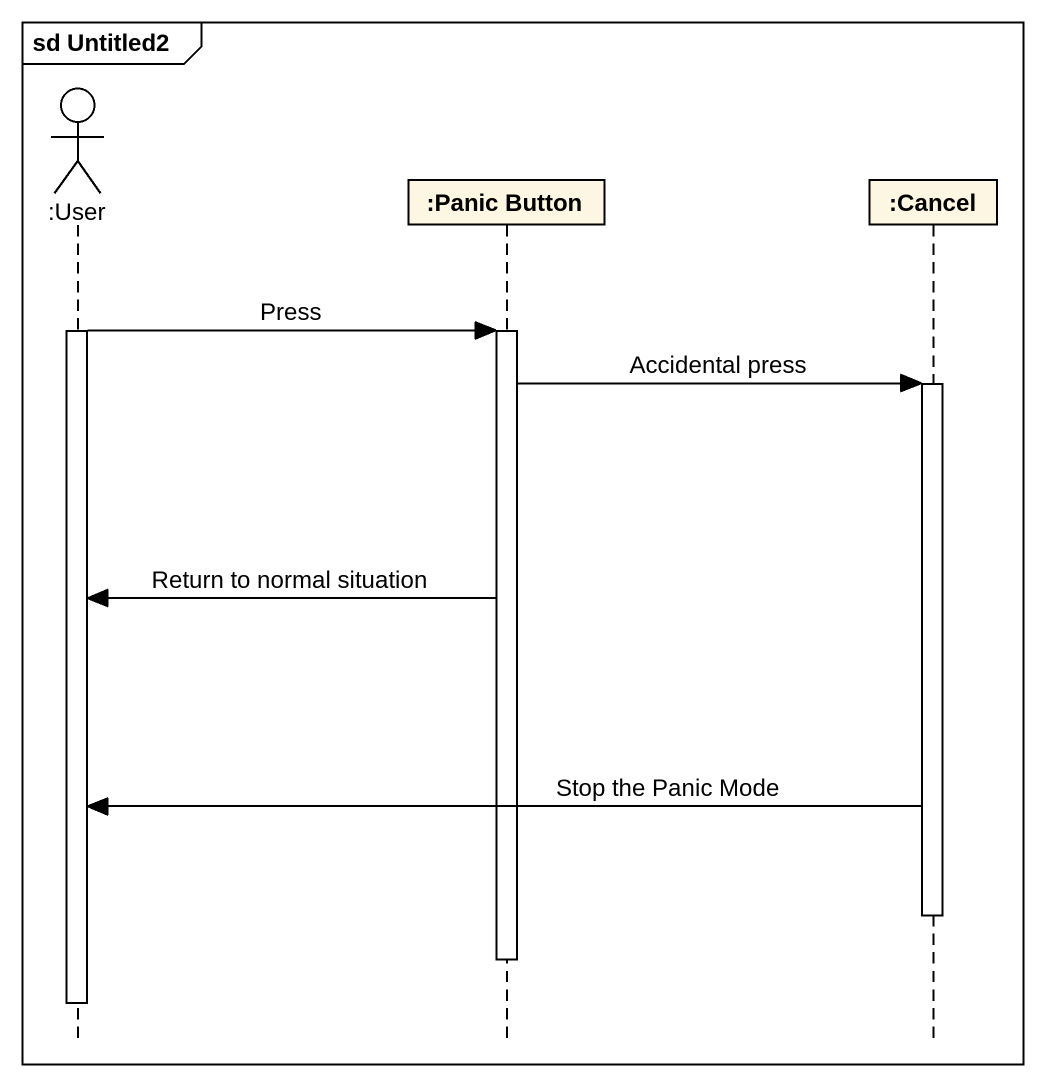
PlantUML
@startuml
mainframe sd Untitled2
hide footbox
actor ":User" as User
participant ":Panic Button" as Panic_Button
participant ":Cancel" as Cancel

activate User
User -> Panic_Button : Press
activate Panic_Button
Panic_Button -> Cancel : Accidental press
activate Cancel
Panic_Button -> User : Return to normal situation
Cancel -> User : Stop the Panic Mode
deactivate Cancel
deactivate Panic_Button
deactivate User
@enduml
